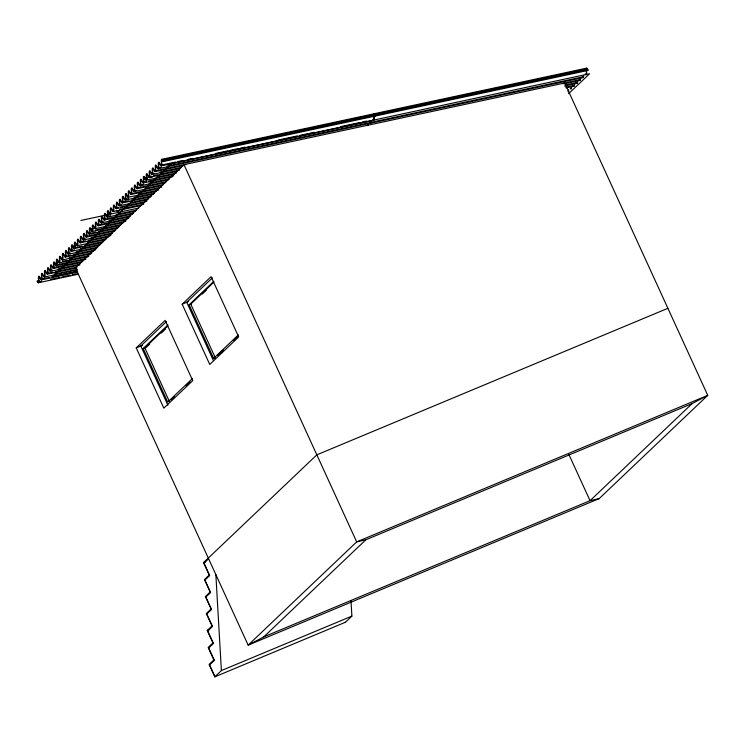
<?xml version="1.0" encoding="UTF-8"?>
<svg xmlns="http://www.w3.org/2000/svg" width="745" height="745" viewBox="0 0 745 745"><rect width="100%" height="100%" fill="white"/><g stroke="black" fill="none" stroke-linecap="round" stroke-linejoin="round"><path stroke-width="1.12" d="M562.633 83.673L564.719 82.928L707.75 395.344L599.213 498.591L248.15 645.133L75.422 267.874L183.959 164.626L185.877 164.664M136.233 347.887L165.157 320.369L192.741 380.639L163.826 408.148L136.233 347.887L142.435 345.298M182.171 304.193L211.086 276.674L238.679 336.945L209.755 364.454L182.171 304.193L188.364 301.604M166.414 321.607L140.805 345.978L167.904 405.178M212.353 277.913L186.734 302.284L213.359 360.431M192.452 378.544L167.709 402.086L143.189 348.511L167.932 324.978M213.843 282.169L190.748 304.137L215.277 357.712L213.638 358.392L189.118 304.826L213.862 281.284M167.914 325.863L144.819 347.831L169.339 401.397M149.745 344.013L146.448 347.151L143.189 348.511M161.292 333.034L165.418 329.104M202.277 294.042L206.402 290.122M213.638 358.392L238.391 334.85M170.996 399.832L174.293 396.694M185.84 385.705L189.966 381.785M217.745 355.356L223.519 349.861M233.418 340.446L238.372 335.734M568.603 93.712L589.593 73.746L171.704 163.416L52.467 276.842L77.443 271.478M209.224 575.047L203.534 562.615L316.83 454.841L667.893 308.3M203.841 563.285L208.6 558.75M209.392 574.889L204.465 579.582L210.155 592.014M204.773 580.253L209.699 575.559L204.009 563.127M210.323 591.856L205.397 596.549L211.086 608.982M205.695 597.22L210.63 592.526L204.94 580.094M211.254 608.823L206.318 613.517L212.018 625.949M206.626 614.187L211.561 609.494L205.871 597.052M212.949 642.916L207.25 630.484L212.185 625.791M207.557 631.155L212.493 626.461L206.803 614.02M213.117 642.758L208.181 647.452L213.871 659.884M208.488 648.113L213.424 643.429L207.725 630.987M214.048 659.716L209.112 664.41L214.802 676.851L345.484 622.215M209.419 665.08L214.355 660.387L208.656 647.954M214.802 676.851L221.386 670.584L351.891 616.115L351.025 601.075M263.777 636.882L365.851 539.78L692.124 403.594L707.75 395.344L356.687 541.885L248.15 645.133L263.777 636.882L590.049 500.687L599.213 498.591M345.317 622.373L351.891 616.115M692.124 403.594L590.049 500.687L568.919 454.543M189.118 304.826L191.567 303.802M203.534 562.615L205.676 561.721M207.25 630.484L209.392 629.59M75.422 267.874L76.465 267.502M365.851 539.78L356.687 541.885L183.959 164.626M161.777 159.318L586.66 68.149M161.926 160.045L586.809 68.885A2.784 0.764 77.9 0 1 587.516 69.648L587.87 70.449L162.997 161.618L162.643 160.808A2.784 0.764 77.9 0 0 161.572 161.833L161.73 163.155A4.274 1.173 77.9 0 1 160.091 164.72L159.626 163.677A2.784 0.764 77.9 0 0 158.555 164.692L158.722 166.023A4.274 1.173 77.9 0 1 157.074 167.588L156.618 166.535A2.784 0.764 77.9 0 0 155.547 167.56L155.714 168.882A4.274 1.173 77.9 0 1 154.066 170.447L153.61 169.404A2.784 0.764 77.9 0 0 152.539 170.419L152.697 171.75A4.274 1.173 77.9 0 1 151.058 173.315L150.592 172.272A2.784 0.764 77.9 0 0 149.522 173.287L149.689 174.619A4.274 1.173 77.9 0 1 148.041 176.174L147.584 175.131A2.784 0.764 77.9 0 0 146.514 176.155L146.681 177.478A4.274 1.173 77.9 0 1 145.322 179.554L145.07 178.521L147.342 178.027M145.07 178.521A3.529 0.969 77.9 0 0 146.234 179.312A3.529 0.969 77.9 0 0 146.346 176.565A3.529 0.969 77.9 0 1 146.542 173.725A3.529 0.969 77.9 0 1 147.855 175.131A3.529 0.969 77.9 0 0 149.168 176.537A3.529 0.969 77.9 0 0 149.363 173.697A3.529 0.969 77.9 0 1 149.559 170.866A3.529 0.969 77.9 0 1 150.863 172.263A3.529 0.969 77.9 0 0 152.176 173.669A3.529 0.969 77.9 0 0 152.371 170.838A3.529 0.969 77.9 0 1 152.567 167.998A3.529 0.969 77.9 0 1 153.88 169.404A3.529 0.969 77.9 0 0 155.193 170.81A3.529 0.969 77.9 0 0 155.379 167.97A3.529 0.969 77.9 0 1 155.575 165.129A3.529 0.969 77.9 0 1 156.888 166.535A3.529 0.969 77.9 0 0 158.201 167.942A3.529 0.969 77.9 0 0 158.396 165.101A3.529 0.969 77.9 0 1 158.592 162.27A3.529 0.969 77.9 0 1 159.896 163.677A3.529 0.969 77.9 0 0 161.209 165.083A3.529 0.969 77.9 0 0 161.404 162.242A3.529 0.969 77.9 0 1 161.6 159.402A3.529 0.969 77.9 0 1 162.913 160.808L587.796 69.639L587.87 70.449M161.032 165.167L175.801 162M178.074 161.507L182.618 160.538M188.299 159.318L192.843 158.34M215.566 153.461L228.063 150.779M230.335 150.294L238.288 148.59M240.56 148.106L245.105 147.128M278.043 140.06L297.357 135.916M299.63 135.422L307.583 133.718M309.855 133.234L314.399 132.256M340.53 126.65L359.844 122.506M362.117 122.022L366.661 121.044M161.181 165.893L373.627 120.308M158.024 168.025L161.432 167.299M167.113 166.079L582.907 76.865M158.173 168.761L583.056 77.592M155.016 170.894L579.889 79.724M155.165 171.62L183.559 165.53M564.142 83.868L580.038 80.46M151.999 173.762L154.271 173.268M159.951 172.048L181.538 167.42M565.52 85.032L576.881 82.593M152.148 174.488L180.551 168.389M564.533 86.001L577.03 83.319M148.991 176.621L151.263 176.137M153.535 175.643L158.08 174.675M160.352 174.181L179.666 170.037M565.921 87.165L573.874 85.452M147.296 178.223L145.024 178.707L144.67 177.906A2.784 0.764 77.9 0 0 143.599 178.921L143.766 180.253A4.274 1.173 77.9 0 1 142.118 181.817L141.662 180.774A2.784 0.764 77.9 0 0 140.591 181.789L140.749 183.112A4.274 1.173 77.9 0 1 139.11 184.676L138.644 183.633A2.784 0.764 77.9 0 0 137.574 184.658L137.741 185.98A4.274 1.173 77.9 0 1 136.093 187.544L135.637 186.501A2.784 0.764 77.9 0 0 134.566 187.517L134.733 188.848A4.274 1.173 77.9 0 1 133.085 190.413L132.629 189.36A2.784 0.764 77.9 0 0 131.558 190.385L131.716 191.707A4.274 1.173 77.9 0 1 130.077 193.272L129.611 192.229A2.784 0.764 77.9 0 0 128.54 193.244L128.708 194.575A4.274 1.173 77.9 0 1 127.348 196.652L127.106 195.609A3.529 0.969 77.9 0 0 128.261 196.401A3.529 0.969 77.9 0 0 128.382 193.663A3.529 0.969 77.9 0 1 128.578 190.822A3.529 0.969 77.9 0 1 129.881 192.229A3.529 0.969 77.9 0 0 131.195 193.635A3.529 0.969 77.9 0 0 131.39 190.794A3.529 0.969 77.9 0 1 131.586 187.954A3.529 0.969 77.9 0 1 132.899 189.36A3.529 0.969 77.9 0 0 134.202 190.767A3.529 0.969 77.9 0 0 134.398 187.926A3.529 0.969 77.9 0 1 134.594 185.095A3.529 0.969 77.9 0 1 135.907 186.501A3.529 0.969 77.9 0 0 137.22 187.908A3.529 0.969 77.9 0 0 137.415 185.067A3.529 0.969 77.9 0 1 137.611 182.227A3.529 0.969 77.9 0 1 138.915 183.633A3.529 0.969 77.9 0 0 140.228 185.039A3.529 0.969 77.9 0 0 140.423 182.199A3.529 0.969 77.9 0 1 140.619 179.359A3.529 0.969 77.9 0 1 141.932 180.765A3.529 0.969 77.9 0 0 143.236 182.171A3.529 0.969 77.9 0 0 143.431 179.34A3.529 0.969 77.9 0 1 143.627 176.5A3.529 0.969 77.9 0 1 144.94 177.906L147.212 177.412M149.14 177.347L177.543 171.257M566.07 87.891L574.023 86.187M149.615 177.543L151.887 177.059M149.568 177.738L151.84 177.245M145.182 179.303L147.454 178.819M156.199 177.291L176.649 172.905M146.132 180.216L174.526 174.125M143.059 182.264L146.467 181.529M148.739 181.044L173.734 175.68M143.217 182.991L172.747 176.649M140.051 185.123L143.459 184.397M149.14 183.177L169.59 178.791M140.2 185.85L168.603 179.759M137.043 187.991L166.582 181.65M137.192 188.718L165.595 182.627M134.025 190.85L136.298 190.366M145.387 188.42L163.565 184.518M134.175 191.586L162.578 185.486M131.018 193.719L161.693 187.135M131.167 194.445L159.57 188.355M138.468 193.179L140.74 192.685M138.412 193.365L140.684 192.881M138.235 194.389L158.685 190.003M128.159 197.313L156.562 191.214M125.095 199.353L128.503 198.626M134.184 197.406L154.625 193.02M125.244 200.088L153.647 193.989M122.078 202.221L128.894 200.759M131.167 200.265L151.617 195.879M122.227 202.947L150.63 196.857M119.07 205.08L121.342 204.596M130.431 202.649L148.609 198.747M119.219 205.816L147.622 199.716M116.062 207.948L118.334 207.464M120.606 206.97L146.728 201.364M116.211 208.675L144.614 202.584M119.861 209.354L143.72 204.232M113.193 211.543L141.597 205.443M117.086 211.003L119.358 210.518M117.03 211.189L119.302 210.705M80.87 220.455L138.821 208.023M107.122 216.45L110.53 215.715M116.211 214.504L136.661 210.109M107.271 217.177L135.674 211.086M104.114 219.319L133.644 212.977M104.263 220.045L132.657 213.945M101.097 222.178L103.369 221.693M109.049 220.473L130.636 215.845M101.246 222.904L129.649 216.814M98.089 225.046L128.764 218.462M98.238 225.772L126.641 219.682M105.306 225.716L125.747 221.33M91.03 229.19L91.114 229.991L90.76 229.19A2.784 0.764 77.9 0 0 89.689 230.214L89.847 231.537A4.274 1.173 77.9 0 1 88.208 233.101L87.742 232.058A2.784 0.764 77.9 0 0 86.671 233.073L86.839 234.405A4.274 1.173 77.9 0 1 85.191 235.969L84.734 234.917A2.784 0.764 77.9 0 0 83.663 235.942L83.831 237.264A4.274 1.173 77.9 0 1 82.183 238.828L81.727 237.785A2.784 0.764 77.9 0 0 80.656 238.8L80.814 240.132A4.274 1.173 77.9 0 1 79.175 241.697L78.709 240.644A2.784 0.764 77.9 0 0 77.638 241.669L77.806 242.991A4.274 1.173 77.9 0 1 76.158 244.556L75.701 243.513A2.784 0.764 77.9 0 0 74.63 244.528L74.798 245.859A4.274 1.173 77.9 0 1 73.438 247.936L73.187 246.902A3.529 0.969 77.9 0 0 74.351 247.685A3.529 0.969 77.9 0 0 74.463 244.947A3.529 0.969 77.9 0 1 74.658 242.106A3.529 0.969 77.9 0 1 75.971 243.513A3.529 0.969 77.9 0 0 77.284 244.919A3.529 0.969 77.9 0 0 77.48 242.078A3.529 0.969 77.9 0 1 77.676 239.238A3.529 0.969 77.9 0 1 78.979 240.644A3.529 0.969 77.9 0 0 80.292 242.051A3.529 0.969 77.9 0 0 80.488 239.21A3.529 0.969 77.9 0 1 80.684 236.379A3.529 0.969 77.9 0 1 81.997 237.785A3.529 0.969 77.9 0 0 83.31 239.192A3.529 0.969 77.9 0 0 83.496 236.351A3.529 0.969 77.9 0 1 83.691 233.511A3.529 0.969 77.9 0 1 85.005 234.917A3.529 0.969 77.9 0 0 86.318 236.323A3.529 0.969 77.9 0 0 86.513 233.483A3.529 0.969 77.9 0 1 86.709 230.652A3.529 0.969 77.9 0 1 88.012 232.058A3.529 0.969 77.9 0 0 89.326 233.455A3.529 0.969 77.9 0 0 89.521 230.624A3.529 0.969 77.9 0 1 89.717 227.784A3.529 0.969 77.9 0 1 91.03 229.19L93.302 228.706M95.23 228.641L123.623 222.541M95.472 230.037L121.603 224.431M92.212 231.499L120.616 225.409M89.149 233.548L95.965 232.086M98.238 231.593L118.688 227.206M89.298 234.275L117.701 228.184M86.141 236.407L115.68 230.075M86.29 237.143L114.693 231.043M83.133 239.275L85.405 238.782M91.076 237.571L112.663 232.934M83.282 240.002L111.675 233.911M80.115 242.134L85.796 240.924M88.068 240.43L110.791 235.56M80.264 242.87L108.668 236.77M87.333 242.805L106.647 238.661M75.413 246.604L73.14 247.089L72.787 246.288A2.784 0.764 77.9 0 0 71.716 247.303L71.883 248.634A4.274 1.173 77.9 0 1 70.235 250.199L69.779 249.147A2.784 0.764 77.9 0 0 68.708 250.171L68.866 251.493A4.274 1.173 77.9 0 1 67.227 253.058L66.761 252.015A2.784 0.764 77.9 0 0 65.69 253.03L65.858 254.362A4.274 1.173 77.9 0 1 64.21 255.926L63.753 254.883A2.784 0.764 77.9 0 0 62.682 255.898L62.85 257.221A4.274 1.173 77.9 0 1 61.202 258.785L60.745 257.742A2.784 0.764 77.9 0 0 59.675 258.766L59.833 260.089A4.274 1.173 77.9 0 1 58.194 261.653L57.728 260.61A2.784 0.764 77.9 0 0 56.657 261.625L56.825 262.957A4.274 1.173 77.9 0 1 55.465 265.034L55.223 263.991A3.529 0.969 77.9 0 0 56.378 264.782A3.529 0.969 77.9 0 0 56.499 262.035A3.529 0.969 77.9 0 1 56.695 259.204A3.529 0.969 77.9 0 1 57.998 260.61A3.529 0.969 77.9 0 0 59.311 262.007A3.529 0.969 77.9 0 0 59.507 259.176A3.529 0.969 77.9 0 1 59.702 256.336A3.529 0.969 77.9 0 1 61.015 257.742A3.529 0.969 77.9 0 0 62.329 259.148A3.529 0.969 77.9 0 0 62.515 256.308A3.529 0.969 77.9 0 1 62.71 253.468A3.529 0.969 77.9 0 1 64.023 254.874A3.529 0.969 77.9 0 0 65.337 256.28A3.529 0.969 77.9 0 0 65.532 253.449A3.529 0.969 77.9 0 1 65.728 250.609A3.529 0.969 77.9 0 1 67.031 252.015A3.529 0.969 77.9 0 0 68.344 253.421A3.529 0.969 77.9 0 0 68.54 250.581A3.529 0.969 77.9 0 1 68.736 247.74A3.529 0.969 77.9 0 1 70.049 249.147A3.529 0.969 77.9 0 0 71.362 250.553A3.529 0.969 77.9 0 0 71.548 247.713A3.529 0.969 77.9 0 1 71.744 244.881A3.529 0.969 77.9 0 1 73.057 246.288L75.329 245.794M77.257 245.729L105.66 239.639M74.1 247.871L82.043 246.157M84.315 245.673L103.63 241.529M74.249 248.597L102.642 242.497M71.175 250.637L74.584 249.91M80.264 248.69L100.715 244.304M71.334 251.372L99.728 245.273M68.168 253.505L70.44 253.021M76.12 251.801L97.707 247.163M68.317 254.231L96.72 248.141M65.16 256.373L70.84 255.153M73.112 254.66L95.835 249.789M65.309 257.099L93.712 251M68.959 257.77L91.682 252.9M62.301 259.958L90.694 253.868M62.543 261.365L67.087 260.387M69.36 259.903L88.674 255.758M57.44 263.693L55.167 264.186L54.813 263.385A2.784 0.764 77.9 0 0 53.742 264.401L53.91 265.723A4.274 1.173 77.9 0 1 52.262 267.287L51.805 266.244A2.784 0.764 77.9 0 0 50.734 267.269L50.893 268.591A4.274 1.173 77.9 0 1 49.254 270.156L48.797 269.113A2.784 0.764 77.9 0 0 47.727 270.128L47.885 271.459A4.274 1.173 77.9 0 1 46.246 273.015L45.78 271.972A2.784 0.764 77.9 0 0 44.709 272.996L44.877 274.318A4.274 1.173 77.9 0 1 43.229 275.883L42.772 274.84A2.784 0.764 77.9 0 0 41.701 275.855L41.86 277.187A4.274 1.173 77.9 0 1 40.221 278.751L39.764 277.699A2.784 0.764 77.9 0 0 38.693 278.723L38.852 280.046A4.274 1.173 77.9 0 1 37.492 282.122L37.25 281.089A3.529 0.969 77.9 0 0 38.405 281.88A3.529 0.969 77.9 0 0 38.526 279.133A3.529 0.969 77.9 0 1 38.721 276.293A3.529 0.969 77.9 0 1 40.034 277.699A3.529 0.969 77.9 0 0 41.338 279.105A3.529 0.969 77.9 0 0 41.534 276.265A3.529 0.969 77.9 0 1 41.729 273.434A3.529 0.969 77.9 0 1 43.042 274.84A3.529 0.969 77.9 0 0 44.355 276.246A3.529 0.969 77.9 0 0 44.551 273.406A3.529 0.969 77.9 0 1 44.747 270.565A3.529 0.969 77.9 0 1 46.05 271.972A3.529 0.969 77.9 0 0 47.363 273.378A3.529 0.969 77.9 0 0 47.559 270.537A3.529 0.969 77.9 0 1 47.755 267.706A3.529 0.969 77.9 0 1 49.068 269.103A3.529 0.969 77.9 0 0 50.371 270.51A3.529 0.969 77.9 0 0 50.567 267.678A3.529 0.969 77.9 0 1 50.762 264.838A3.529 0.969 77.9 0 1 52.076 266.244A3.529 0.969 77.9 0 0 53.389 267.651A3.529 0.969 77.9 0 0 53.584 264.81A3.529 0.969 77.9 0 1 53.78 261.97A3.529 0.969 77.9 0 1 55.083 263.376L57.356 262.892M59.283 262.827L88.823 256.485M55.223 263.991L57.495 263.506M56.126 264.959L85.666 258.627M56.275 265.695L85.815 259.353M53.212 267.734L82.751 261.393M53.361 268.461L81.764 262.37M50.194 270.603L52.467 270.109M58.147 268.889L79.734 264.261M50.343 271.329L79.883 264.987M47.186 273.462L52.867 272.242M55.139 271.757L76.726 267.129M47.335 274.188L76.875 267.855M54.404 274.132L77.117 269.262M44.328 277.056L77.275 269.988M41.161 279.189L49.114 277.485M51.386 277L77.517 271.394M41.31 279.924L77.666 272.121M37.25 281.089L39.522 280.604M37.352 281.871L39.625 281.387M38.153 282.057L41.562 281.321M50.651 279.375L59.74 277.429M62.012 276.935L69.965 275.231M72.237 274.747L76.782 273.769M38.302 282.783L78.067 274.253M209.587 664.922L214.979 676.683M162.913 160.808L162.997 161.618M144.94 177.906L145.024 178.707M73.057 246.288L73.14 247.089M55.083 263.376L55.167 264.186M215.854 574.6L221.386 670.584M568.37 90.443A3.529 0.969 77.9 0 1 568.118 91.011M568.686 89.828A4.274 1.173 77.9 0 1 568.09 91.821M370.889 121.798A3.529 0.969 77.9 0 1 370.256 122.394M373.655 119.498A3.529 0.969 77.9 0 0 373.85 116.658A3.529 0.969 77.9 0 1 373.767 115.997M373.794 114.376A3.529 0.969 77.9 0 1 375.35 115.224L375.433 116.034L375.08 115.224A2.784 0.764 77.9 0 0 374.363 114.46M373.981 115.764A2.784 0.764 77.9 0 0 374.009 116.248L374.176 117.57A4.274 1.173 77.9 0 1 372.817 119.656M371.206 121.184A4.274 1.173 77.9 0 1 369.809 122.515M368.198 124.052A4.274 1.173 77.9 0 1 367.993 125.672M367.872 124.666A3.529 0.969 77.9 0 1 367.248 125.262M583.326 76.214A3.529 0.969 77.9 0 1 582.702 76.809M585.915 73.997A3.529 0.969 77.9 0 0 586.287 71.073A3.529 0.969 77.9 0 1 586.203 70.412M586.24 68.801A3.529 0.969 77.9 0 1 587.796 69.639M586.417 70.179A2.784 0.764 77.9 0 0 586.445 70.663L586.613 71.986A4.274 1.173 77.9 0 1 585.253 74.072M583.642 75.599A4.274 1.173 77.9 0 1 582.245 76.931M580.634 78.467A4.274 1.173 77.9 0 1 579.238 79.799M577.626 81.326A4.274 1.173 77.9 0 1 576.22 82.658M574.609 84.194A4.274 1.173 77.9 0 1 573.212 85.526M571.601 87.063A4.274 1.173 77.9 0 1 570.204 88.394M571.285 87.677A3.529 0.969 77.9 0 1 570.651 88.273M574.293 84.809A3.529 0.969 77.9 0 1 573.669 85.405M577.3 81.941A3.529 0.969 77.9 0 1 576.677 82.546M580.318 79.082A3.529 0.969 77.9 0 1 579.685 79.678M109.375 213.75L109.133 212.707A3.529 0.969 77.9 0 0 110.288 213.498A3.529 0.969 77.9 0 0 110.409 210.751A3.529 0.969 77.9 0 1 110.605 207.911A3.529 0.969 77.9 0 1 111.918 209.317A3.529 0.969 77.9 0 0 113.221 210.723A3.529 0.969 77.9 0 0 113.417 207.892A3.529 0.969 77.9 0 1 113.612 205.052A3.529 0.969 77.9 0 1 114.926 206.458A3.529 0.969 77.9 0 0 116.239 207.864A3.529 0.969 77.9 0 0 116.434 205.024A3.529 0.969 77.9 0 1 116.62 202.184A3.529 0.969 77.9 0 1 117.934 203.59A3.529 0.969 77.9 0 0 119.247 204.996A3.529 0.969 77.9 0 0 119.442 202.156A3.529 0.969 77.9 0 1 119.638 199.325A3.529 0.969 77.9 0 1 120.951 200.731A3.529 0.969 77.9 0 0 122.255 202.137A3.529 0.969 77.9 0 0 122.45 199.297A3.529 0.969 77.9 0 1 122.646 196.457A3.529 0.969 77.9 0 1 123.959 197.863A3.529 0.969 77.9 0 0 125.272 199.269A3.529 0.969 77.9 0 0 125.467 196.429A3.529 0.969 77.9 0 1 125.663 193.598A3.529 0.969 77.9 0 1 126.967 195.004L127.05 195.805L126.697 195.004A2.784 0.764 77.9 0 0 125.626 196.019L125.793 197.35A4.274 1.173 77.9 0 1 124.145 198.915L123.689 197.863A2.784 0.764 77.9 0 0 122.618 198.887L122.776 200.209A4.274 1.173 77.9 0 1 121.137 201.774L120.681 200.731A2.784 0.764 77.9 0 0 119.6 201.746L119.768 203.078A4.274 1.173 77.9 0 1 118.129 204.642L117.663 203.59A2.784 0.764 77.9 0 0 116.593 204.614L116.76 205.937A4.274 1.173 77.9 0 1 115.112 207.501L114.656 206.458A2.784 0.764 77.9 0 0 113.585 207.473L113.743 208.805A4.274 1.173 77.9 0 1 112.104 210.369L111.638 209.326A2.784 0.764 77.9 0 0 110.567 210.341L110.735 211.673A4.274 1.173 77.9 0 1 109.375 213.75M91.412 230.838L91.16 229.805A3.529 0.969 77.9 0 0 92.315 230.596A3.529 0.969 77.9 0 0 92.436 227.849A3.529 0.969 77.9 0 1 92.631 225.009A3.529 0.969 77.9 0 1 93.945 226.415A3.529 0.969 77.9 0 0 95.258 227.821A3.529 0.969 77.9 0 0 95.453 224.981A3.529 0.969 77.9 0 1 95.639 222.15A3.529 0.969 77.9 0 1 96.952 223.556A3.529 0.969 77.9 0 0 98.266 224.953A3.529 0.969 77.9 0 0 98.461 222.122A3.529 0.969 77.9 0 1 98.657 219.281A3.529 0.969 77.9 0 1 99.97 220.688A3.529 0.969 77.9 0 0 101.273 222.094A3.529 0.969 77.9 0 0 101.469 219.254A3.529 0.969 77.9 0 1 101.665 216.413A3.529 0.969 77.9 0 1 102.978 217.819A3.529 0.969 77.9 0 0 104.291 219.226A3.529 0.969 77.9 0 0 104.486 216.395A3.529 0.969 77.9 0 1 104.673 213.554A3.529 0.969 77.9 0 1 105.986 214.96A3.529 0.969 77.9 0 0 107.299 216.367A3.529 0.969 77.9 0 0 107.494 213.526A3.529 0.969 77.9 0 1 107.69 210.686A3.529 0.969 77.9 0 1 109.003 212.092L109.077 212.902L108.723 212.092A2.784 0.764 77.9 0 0 107.653 213.117L107.82 214.439A4.274 1.173 77.9 0 1 106.181 216.003L105.716 214.96A2.784 0.764 77.9 0 0 104.645 215.975L104.812 217.307A4.274 1.173 77.9 0 1 103.164 218.872L102.708 217.829A2.784 0.764 77.9 0 0 101.637 218.844L101.795 220.166A4.274 1.173 77.9 0 1 100.156 221.731L99.69 220.688A2.784 0.764 77.9 0 0 98.619 221.712L98.787 223.034A4.274 1.173 77.9 0 1 97.139 224.599L96.682 223.556A2.784 0.764 77.9 0 0 95.611 224.571L95.779 225.903A4.274 1.173 77.9 0 1 94.131 227.467L93.674 226.415A2.784 0.764 77.9 0 0 92.603 227.439L92.762 228.762A4.274 1.173 77.9 0 1 91.412 230.838"/></g></svg>
